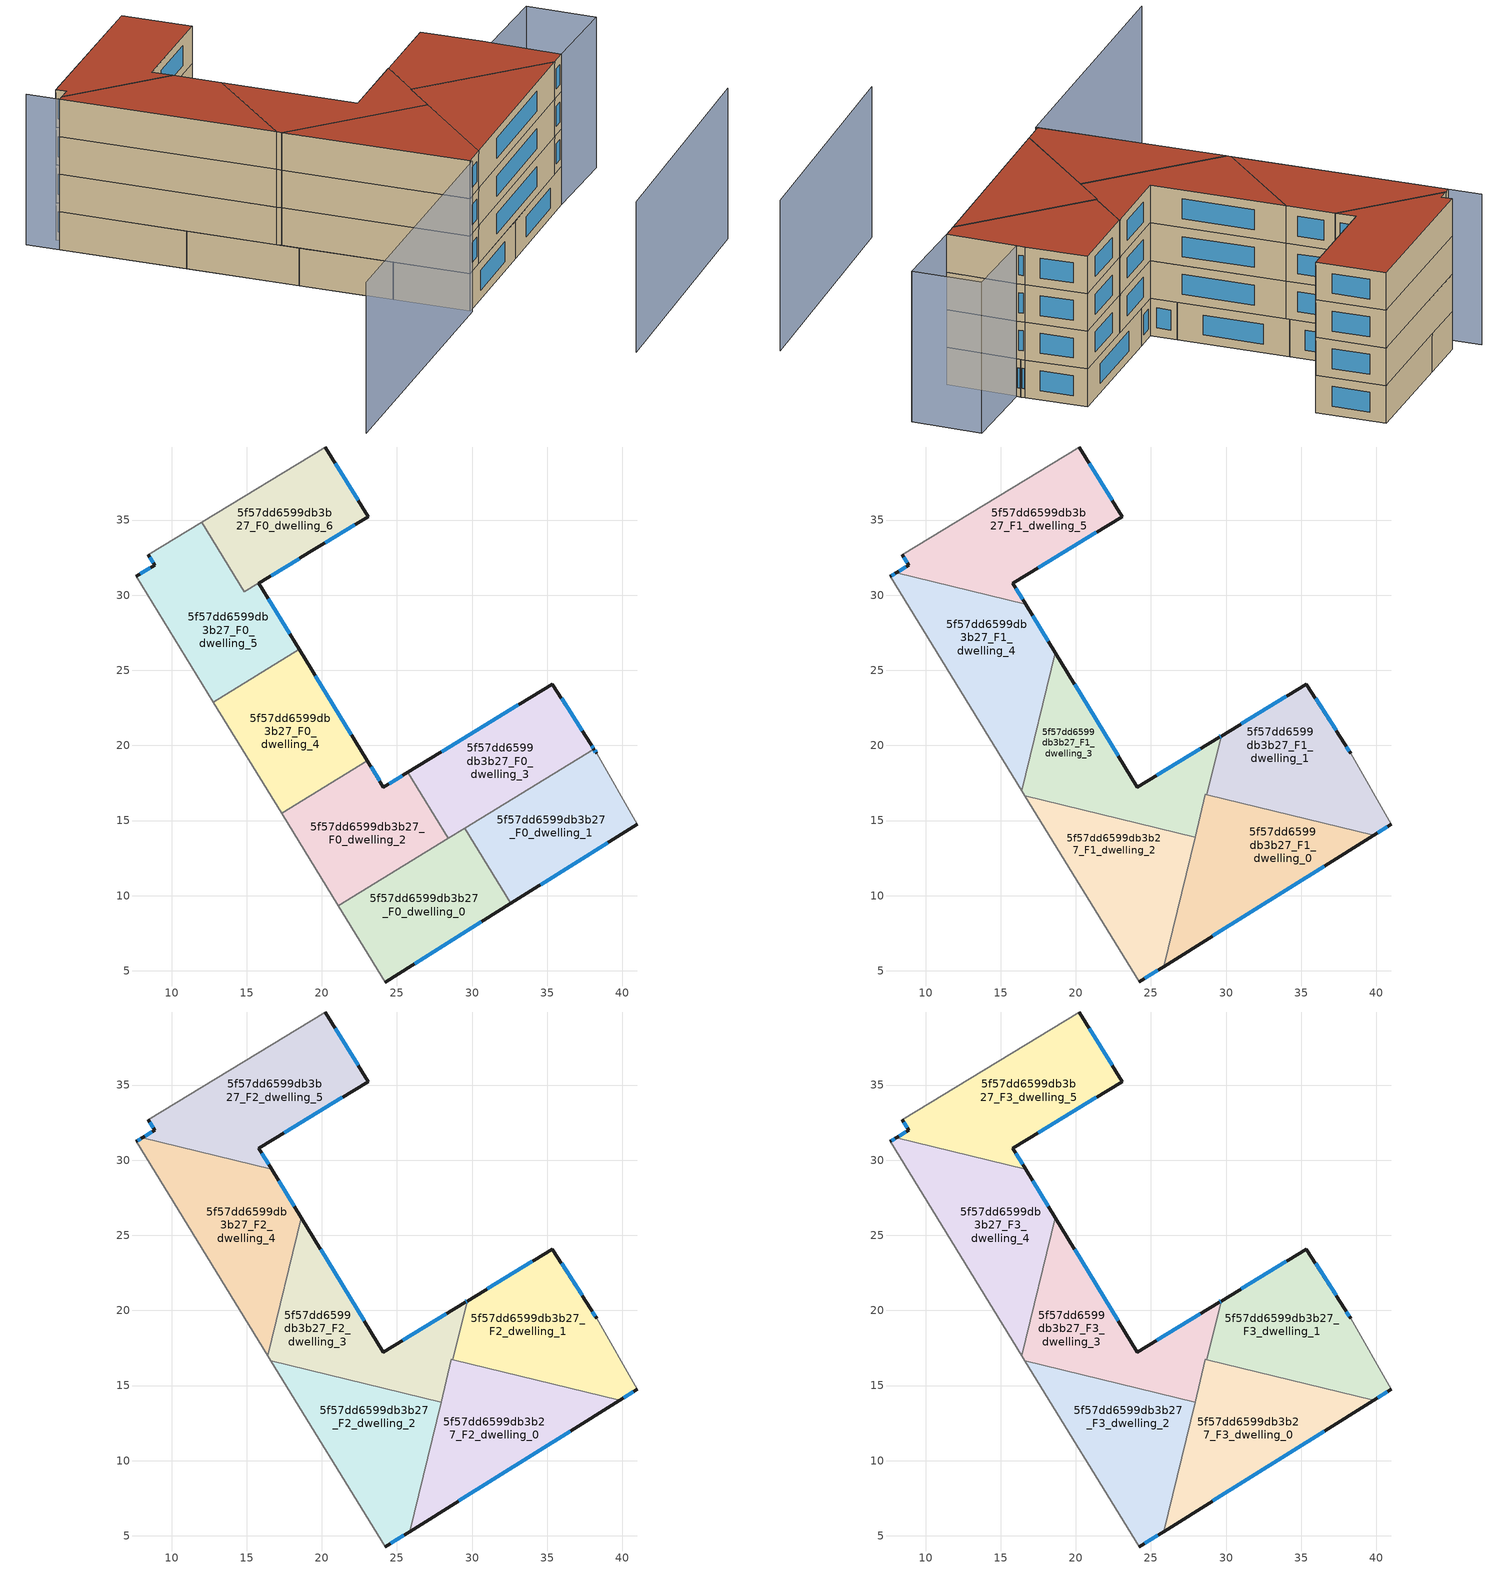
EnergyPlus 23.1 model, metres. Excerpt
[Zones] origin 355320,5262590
5f57dd6599db3b27_F0_dwelling_0
 floor ground (EU_floor_Construction): 29.52,14.48 32.58,9.49 24.21,4.25 21.1,9.32 z0
 wall outside (EU_wall_Construction): 24.21,4.25 32.58,9.49 z0:3
 wall to 5f57dd6599db3b27_F0_dwelling_1 (EU_wall_Construction): 32.58,9.49 29.52,14.48 z0:3
 wall adiabatic (EU_wall_Construction): 21.1,9.32 24.21,4.25 z0:3
 wall to 5f57dd6599db3b27_F0_dwelling_2 (EU_wall_Construction): 28.43,13.81 21.1,9.32 z0:3
 wall to 5f57dd6599db3b27_F0_dwelling_3 (EU_wall_Construction): 29.52,14.48 28.43,13.81 z0:3
 window (EU_Window_Construction): 26.17,5.48 30.62,8.26 z0.7:2.3
5f57dd6599db3b27_F0_dwelling_1
 floor ground (EU_floor_Construction): 38.28,19.48 41,14.75 32.58,9.49 29.52,14.48 38.11,19.76 z0
 wall outside (EU_wall_Construction): 38.28,19.48 38.11,19.76 / 32.58,9.49 41,14.75 z0:3
 wall adiabatic (EU_wall_Construction): 41,14.75 38.28,19.48 z0:3
 wall to 5f57dd6599db3b27_F0_dwelling_3 (EU_wall_Construction): 38.11,19.76 29.52,14.48 z0:3
 window (EU_Window_Construction): 38.24,19.55 38.15,19.69 / 34.56,10.72 39.02,13.52 z0.7:2.3
5f57dd6599db3b27_F0_dwelling_2
 floor ground (EU_floor_Construction): 25.72,18.22 28.43,13.81 21.1,9.32 17.32,15.48 23.03,18.98 24.1,17.23 z0
 wall outside (EU_wall_Construction): 25.72,18.22 24.1,17.23 23.03,18.98 z0:3
 wall to 5f57dd6599db3b27_F0_dwelling_4 (EU_wall_Construction): 23.03,18.98 17.32,15.48 z0:3
 wall to 5f57dd6599db3b27_F0_dwelling_3 (EU_wall_Construction): 28.43,13.81 25.72,18.22 z0:3
 wall adiabatic (EU_wall_Construction): 17.32,15.48 21.1,9.32 z0:3
 window (EU_Window_Construction): 23.85,17.64 23.28,18.57 / 25.34,17.99 24.48,17.46 z0.7:2.3
5f57dd6599db3b27_F0_dwelling_3
 floor ground (EU_floor_Construction): 35.35,24.08 37.93,20.05 38.11,19.76 28.43,13.81 25.72,18.22 z0
 wall outside (EU_wall_Construction): 38.11,19.76 37.93,20.05 35.35,24.08 25.72,18.22 z0:3
 window (EU_Window_Construction): 33.09,22.7 27.98,19.6 / 37.32,20.99 35.95,23.13 / 38.07,19.83 37.97,19.98 z0.7:2.3
5f57dd6599db3b27_F0_dwelling_4
 floor ground (EU_floor_Construction): 18.49,26.39 23.03,18.98 17.32,15.48 12.77,22.88 z0
 wall outside (EU_wall_Construction): 23.03,18.98 18.49,26.39 z0:3
 wall to 5f57dd6599db3b27_F0_dwelling_5 (EU_wall_Construction): 18.49,26.39 12.77,22.88 z0:3
 wall adiabatic (EU_wall_Construction): 12.77,22.88 17.32,15.48 z0:3
 window (EU_Window_Construction): 21.96,20.72 19.55,24.65 z0.7:2.3
5f57dd6599db3b27_F0_dwelling_5
 floor ground (EU_floor_Construction): 19.34,32.95 15.79,30.79 18.49,26.39 12.77,22.88 7.64,31.25 8.87,32 8.44,32.7 11.99,34.86 14.84,30.22 z0
 wall outside (EU_wall_Construction): 8.44,32.7 8.87,32 7.64,31.25 / 18.49,26.39 15.79,30.79 19.33,32.95 z0:3
 wall adiabatic (EU_wall_Construction): 7.64,31.25 12.77,22.88 / 11.99,34.86 8.44,32.7 z0:3
 wall to 5f57dd6599db3b27_F0_dwelling_6 (EU_wall_Construction): 19.34,32.95 14.84,30.22 11.99,34.86 z0:3
 window (EU_Window_Construction): 8.58,31.82 7.92,31.42 / 8.54,32.53 8.77,32.16 / 16.62,31.3 18.5,32.44 / 17.85,27.43 16.43,29.76 z0.7:2.3
5f57dd6599db3b27_F0_dwelling_6
 floor ground (EU_floor_Construction): 20.23,39.87 23.08,35.22 14.84,30.22 11.99,34.86 z0
 wall outside (EU_wall_Construction): 19.34,32.95 23.08,35.22 20.23,39.87 z0:3
 wall adiabatic (EU_wall_Construction): 20.23,39.87 11.99,34.86 z0:3
 window (EU_Window_Construction): 22.41,36.31 20.9,38.78 / 20.21,33.49 22.2,34.69 z0.7:2.3
5f57dd6599db3b27_F1_dwelling_0
 floor to 5f57dd6599db3b27_F0_dwelling_1 (EU_floor_Construction): 39.82,14.02 32.58,9.49 29.52,14.48 31.9,15.94 z3
 floor to 5f57dd6599db3b27_F0_dwelling_0 (EU_floor_Construction): 29.52,14.48 32.58,9.49 25.84,5.27 27.82,13.44 z3
 floor to 5f57dd6599db3b27_F0_dwelling_2 (EU_floor_Construction): 28.06,14.41 28.43,13.81 27.82,13.44 z3
 floor to 5f57dd6599db3b27_F0_dwelling_3 (EU_floor_Construction): 31.9,15.94 28.43,13.81 28.06,14.41 28.62,16.74 28.72,16.71 z3
 wall outside (EU_wall_Construction): 25.84,5.27 39.82,14.02 z3:6
 wall to 5f57dd6599db3b27_F1_dwelling_2 (EU_wall_Construction): 27.93,13.88 25.84,5.27 z3:6
 wall to 5f57dd6599db3b27_F1_dwelling_1 (EU_wall_Construction): 39.82,14.02 28.72,16.71 z3:6
 wall to 5f57dd6599db3b27_F1_dwelling_3 (EU_wall_Construction): 28.72,16.71 28.62,16.74 27.93,13.88 z3:6
 window (EU_Window_Construction): 29.12,7.32 36.54,11.96 z3.7:5.3
5f57dd6599db3b27_F1_dwelling_1
 floor to 5f57dd6599db3b27_F0_dwelling_3 (EU_floor_Construction): 35.35,24.08 37.93,20.05 38.11,19.76 31.9,15.94 28.72,16.71 29.67,20.62 z3
 floor to 5f57dd6599db3b27_F0_dwelling_1 (EU_floor_Construction): 38.28,19.48 41,14.76 39.82,14.02 31.9,15.94 38.11,19.76 z3
 wall outside (EU_wall_Construction): 38.28,19.48 37.93,20.05 35.35,24.08 29.67,20.62 / 39.82,14.02 41,14.76 z3:6
 wall to 5f57dd6599db3b27_F1_dwelling_3 (EU_wall_Construction): 29.67,20.62 28.72,16.71 z3:6
 wall adiabatic (EU_wall_Construction): 41,14.76 38.28,19.48 z3:6
 window (EU_Window_Construction): 34.01,23.27 31,21.44 / 37.32,20.99 35.95,23.13 / 38.2,19.62 38.01,19.91 / 40.1,14.19 40.72,14.58 z3.7:5.3
5f57dd6599db3b27_F1_dwelling_2
 floor to 5f57dd6599db3b27_F0_dwelling_2 (EU_floor_Construction): 27.93,13.88 27.82,13.44 21.1,9.32 17.32,15.48 18.46,16.18 z3
 floor to 5f57dd6599db3b27_F0_dwelling_0 (EU_floor_Construction): 27.82,13.44 25.84,5.27 24.21,4.25 21.1,9.32 z3
 floor to 5f57dd6599db3b27_F0_dwelling_4 (EU_floor_Construction): 18.46,16.18 17.32,15.48 16.61,16.63 z3
 wall outside (EU_wall_Construction): 24.21,4.25 25.84,5.27 z3:6
 wall adiabatic (EU_wall_Construction): 16.61,16.63 24.21,4.25 z3:6
 wall to 5f57dd6599db3b27_F1_dwelling_3 (EU_wall_Construction): 27.93,13.88 16.61,16.63 z3:6
 window (EU_Window_Construction): 24.59,4.49 25.46,5.03 z3.7:5.3
5f57dd6599db3b27_F1_dwelling_3
 floor to 5f57dd6599db3b27_F0_dwelling_3 (EU_floor_Construction): 29.67,20.62 28.72,16.71 28.62,16.74 28.06,14.41 25.72,18.22 z3
 floor to 5f57dd6599db3b27_F0_dwelling_2 (EU_floor_Construction): 25.72,18.22 28.06,14.41 27.93,13.88 18.46,16.18 23.03,18.98 24.1,17.23 z3
 floor to 5f57dd6599db3b27_F0_dwelling_4 (EU_floor_Construction): 18.63,26.16 23.03,18.98 18.46,16.18 16.61,16.63 16.4,16.98 z3
 wall outside (EU_wall_Construction): 29.67,20.62 29.55,20.55 24.1,17.23 18.63,26.16 z3:6
 wall adiabatic (EU_wall_Construction): 16.4,16.98 16.61,16.63 z3:6
 wall to 5f57dd6599db3b27_F1_dwelling_4 (EU_wall_Construction): 18.63,26.16 16.4,16.98 z3:6
 window (EU_Window_Construction): 22.82,19.33 19.91,24.07 / 28.27,19.77 25.38,18.01 / 29.64,20.61 29.58,20.57 z3.7:5.3
5f57dd6599db3b27_F1_dwelling_4
 floor to 5f57dd6599db3b27_F0_dwelling_4 (EU_floor_Construction): 18.49,26.39 18.63,26.16 16.4,16.98 12.77,22.89 z3
 floor to 5f57dd6599db3b27_F0_dwelling_5 (EU_floor_Construction): 16.65,29.4 18.49,26.39 12.77,22.89 7.64,31.25 8.03,31.49 z3
 wall outside (EU_wall_Construction): 8.03,31.49 7.64,31.25 / 18.63,26.16 16.65,29.4 z3:6
 wall adiabatic (EU_wall_Construction): 7.64,31.25 16.4,16.98 z3:6
 wall to 5f57dd6599db3b27_F1_dwelling_5 (EU_wall_Construction): 16.65,29.4 8.03,31.49 z3:6
 window (EU_Window_Construction): 7.94,31.43 7.73,31.31 / 18.16,26.92 17.11,28.64 z3.7:5.3
5f57dd6599db3b27_F1_dwelling_5
 floor to 5f57dd6599db3b27_F0_dwelling_5 (EU_floor_Construction): 18.8,32.62 15.79,30.79 16.65,29.4 8.03,31.49 8.87,32 8.44,32.7 11.99,34.85 14.84,30.22 z3
 floor to 5f57dd6599db3b27_F0_dwelling_6 (EU_floor_Construction): 20.23,39.87 23.08,35.23 14.84,30.22 11.99,34.85 z3
 wall outside (EU_wall_Construction): 16.65,29.4 15.79,30.79 23.08,35.23 20.23,39.87 / 8.44,32.7 8.87,32 8.03,31.49 z3:6
 wall adiabatic (EU_wall_Construction): 20.23,39.87 8.44,32.7 z3:6
 window (EU_Window_Construction): 17.5,31.83 21.37,34.18 / 16.45,29.72 15.99,30.46 / 8.67,31.88 8.23,31.61 / 8.54,32.53 8.77,32.16 / 22.41,36.32 20.9,38.78 z3.7:5.3
5f57dd6599db3b27_F2_dwelling_0
 floor to 5f57dd6599db3b27_F1_dwelling_0 (EU_floor_Construction): 39.82,14.02 25.84,5.27 28.62,16.74 z6
 wall outside (EU_wall_Construction): 25.84,5.27 39.82,14.02 z6:9
 wall to 5f57dd6599db3b27_F2_dwelling_2 (EU_wall_Construction): 27.93,13.88 25.84,5.27 z6:9
 wall to 5f57dd6599db3b27_F2_dwelling_1 (EU_wall_Construction): 39.82,14.02 28.72,16.71 z6:9
 wall to 5f57dd6599db3b27_F2_dwelling_3 (EU_wall_Construction): 28.72,16.71 28.62,16.74 27.93,13.88 z6:9
 window (EU_Window_Construction): 29.12,7.32 36.54,11.96 z6.7:8.3
5f57dd6599db3b27_F2_dwelling_1
 floor to 5f57dd6599db3b27_F1_dwelling_1 (EU_floor_Construction): 37.93,20.05 38.28,19.48 41,14.76 39.82,14.02 28.72,16.71 29.67,20.62 35.35,24.08 z6
 wall outside (EU_wall_Construction): 38.28,19.48 37.93,20.05 35.35,24.08 29.67,20.62 / 39.82,14.02 41,14.76 z6:9
 wall to 5f57dd6599db3b27_F2_dwelling_3 (EU_wall_Construction): 29.67,20.62 28.72,16.71 z6:9
 wall adiabatic (EU_wall_Construction): 41,14.76 38.28,19.48 z6:9
 window (EU_Window_Construction): 34.01,23.27 31,21.44 / 37.32,20.99 35.95,23.13 / 38.2,19.62 38.01,19.91 / 40.1,14.19 40.72,14.58 z6.7:8.3
5f57dd6599db3b27_F2_dwelling_2
 floor to 5f57dd6599db3b27_F1_dwelling_2 (EU_floor_Construction): 27.93,13.88 25.84,5.27 24.21,4.25 16.61,16.63 z6
 wall outside (EU_wall_Construction): 24.21,4.25 25.84,5.27 z6:9
 wall adiabatic (EU_wall_Construction): 16.61,16.63 24.21,4.25 z6:9
 wall to 5f57dd6599db3b27_F2_dwelling_3 (EU_wall_Construction): 27.93,13.88 16.61,16.63 z6:9
 window (EU_Window_Construction): 24.59,4.49 25.46,5.03 z6.7:8.3
5f57dd6599db3b27_F2_dwelling_3
 floor to 5f57dd6599db3b27_F1_dwelling_3 (EU_floor_Construction): 29.67,20.62 28.72,16.71 28.62,16.74 27.93,13.88 16.61,16.63 16.4,16.98 18.63,26.16 24.1,17.23 29.55,20.55 z6
 wall outside (EU_wall_Construction): 29.67,20.62 29.55,20.55 24.1,17.23 18.63,26.16 z6:9
 wall adiabatic (EU_wall_Construction): 16.4,16.98 16.61,16.63 z6:9
 wall to 5f57dd6599db3b27_F2_dwelling_4 (EU_wall_Construction): 18.63,26.16 16.4,16.98 z6:9
 window (EU_Window_Construction): 22.82,19.33 19.91,24.07 / 28.27,19.77 25.38,18.01 / 29.64,20.61 29.58,20.57 z6.7:8.3
5f57dd6599db3b27_F2_dwelling_4
 floor to 5f57dd6599db3b27_F1_dwelling_4 (EU_floor_Construction): 16.65,29.4 18.63,26.16 16.4,16.98 7.64,31.25 8.03,31.49 z6
 wall outside (EU_wall_Construction): 8.03,31.49 7.64,31.25 / 18.63,26.16 16.65,29.4 z6:9
 wall adiabatic (EU_wall_Construction): 7.64,31.25 16.4,16.98 z6:9
 wall to 5f57dd6599db3b27_F2_dwelling_5 (EU_wall_Construction): 16.65,29.4 8.03,31.49 z6:9
 window (EU_Window_Construction): 7.94,31.43 7.73,31.31 / 18.16,26.92 17.11,28.64 z6.7:8.3
5f57dd6599db3b27_F2_dwelling_5
 floor to 5f57dd6599db3b27_F1_dwelling_5 (EU_floor_Construction): 20.23,39.87 23.08,35.23 15.79,30.79 16.65,29.4 8.03,31.49 8.87,32 8.44,32.7 z6
 wall outside (EU_wall_Construction): 16.65,29.4 15.79,30.79 23.08,35.23 20.23,39.87 / 8.44,32.7 8.87,32 8.03,31.49 z6:9
 wall adiabatic (EU_wall_Construction): 20.23,39.87 8.44,32.7 z6:9
 window (EU_Window_Construction): 17.5,31.83 21.37,34.18 / 16.45,29.72 15.99,30.46 / 8.67,31.88 8.23,31.61 / 8.54,32.53 8.77,32.16 / 22.41,36.32 20.9,38.78 z6.7:8.3
5f57dd6599db3b27_F3_dwelling_0
 floor to 5f57dd6599db3b27_F2_dwelling_0 (EU_floor_Construction): 39.82,14.02 25.84,5.27 28.62,16.74 z9
 wall outside (EU_wall_Construction): 25.84,5.27 39.82,14.02 z9:12
 wall to 5f57dd6599db3b27_F3_dwelling_2 (EU_wall_Construction): 27.93,13.88 25.84,5.27 z9:12
 wall to 5f57dd6599db3b27_F3_dwelling_1 (EU_wall_Construction): 39.82,14.02 28.72,16.71 z9:12
 wall to 5f57dd6599db3b27_F3_dwelling_3 (EU_wall_Construction): 28.72,16.71 28.62,16.74 27.93,13.88 z9:12
 window (EU_Window_Construction): 29.12,7.32 36.54,11.96 z9.7:11.3
 roof outside (EU_roof_Construction): 39.82,14.02 28.62,16.74 25.84,5.27 z12
5f57dd6599db3b27_F3_dwelling_1
 floor to 5f57dd6599db3b27_F2_dwelling_1 (EU_floor_Construction): 37.93,20.05 38.28,19.48 41,14.76 39.82,14.02 28.72,16.71 29.67,20.62 35.35,24.08 z9
 wall outside (EU_wall_Construction): 38.28,19.48 37.93,20.05 35.35,24.08 29.67,20.62 / 39.82,14.02 41,14.76 z9:12
 wall to 5f57dd6599db3b27_F3_dwelling_3 (EU_wall_Construction): 29.67,20.62 28.72,16.71 z9:12
 wall adiabatic (EU_wall_Construction): 41,14.76 38.28,19.48 z9:12
 window (EU_Window_Construction): 34.01,23.27 31,21.44 / 37.32,20.99 35.95,23.13 / 38.2,19.62 38.01,19.91 / 40.1,14.19 40.72,14.58 z9.7:11.3
 roof outside (EU_roof_Construction): 41,14.76 38.28,19.48 37.93,20.05 35.35,24.08 29.67,20.62 28.72,16.71 39.82,14.02 z12
5f57dd6599db3b27_F3_dwelling_2
 floor to 5f57dd6599db3b27_F2_dwelling_2 (EU_floor_Construction): 27.93,13.88 25.84,5.27 24.21,4.25 16.61,16.63 z9
 wall outside (EU_wall_Construction): 24.21,4.25 25.84,5.27 z9:12
 wall adiabatic (EU_wall_Construction): 16.61,16.63 24.21,4.25 z9:12
 wall to 5f57dd6599db3b27_F3_dwelling_3 (EU_wall_Construction): 27.93,13.88 16.61,16.63 z9:12
 window (EU_Window_Construction): 24.59,4.49 25.46,5.03 z9.7:11.3
 roof outside (EU_roof_Construction): 25.84,5.27 27.93,13.88 16.61,16.63 24.21,4.25 z12
5f57dd6599db3b27_F3_dwelling_3
 floor to 5f57dd6599db3b27_F2_dwelling_3 (EU_floor_Construction): 29.67,20.62 28.72,16.71 28.62,16.74 27.93,13.88 16.61,16.63 16.4,16.98 18.63,26.16 24.1,17.23 29.55,20.55 z9
 wall outside (EU_wall_Construction): 29.67,20.62 29.55,20.55 24.1,17.23 18.63,26.16 z9:12
 wall adiabatic (EU_wall_Construction): 16.4,16.98 16.61,16.63 z9:12
 wall to 5f57dd6599db3b27_F3_dwelling_4 (EU_wall_Construction): 18.63,26.16 16.4,16.98 z9:12
 window (EU_Window_Construction): 22.82,19.33 19.91,24.07 / 28.27,19.77 25.38,18.01 / 29.64,20.61 29.58,20.57 z9.7:11.3
 roof outside (EU_roof_Construction): 27.93,13.88 28.62,16.74 28.72,16.71 29.67,20.62 29.55,20.55 24.1,17.23 18.63,26.16 16.4,16.98 16.61,16.63 z12
5f57dd6599db3b27_F3_dwelling_4
 floor to 5f57dd6599db3b27_F2_dwelling_4 (EU_floor_Construction): 16.65,29.4 18.63,26.16 16.4,16.98 7.64,31.25 8.03,31.49 z9
 wall outside (EU_wall_Construction): 8.03,31.49 7.64,31.25 / 18.63,26.16 16.65,29.4 z9:12
 wall adiabatic (EU_wall_Construction): 7.64,31.25 16.4,16.98 z9:12
 wall to 5f57dd6599db3b27_F3_dwelling_5 (EU_wall_Construction): 16.65,29.4 8.03,31.49 z9:12
 window (EU_Window_Construction): 7.94,31.43 7.73,31.31 / 18.16,26.92 17.11,28.64 z9.7:11.3
 roof outside (EU_roof_Construction): 16.4,16.98 18.63,26.16 16.65,29.4 8.03,31.49 7.64,31.25 z12
5f57dd6599db3b27_F3_dwelling_5
 floor to 5f57dd6599db3b27_F2_dwelling_5 (EU_floor_Construction): 20.23,39.87 23.08,35.23 15.79,30.79 16.65,29.4 8.03,31.49 8.87,32 8.44,32.7 z9
 wall outside (EU_wall_Construction): 16.65,29.4 15.79,30.79 23.08,35.23 20.23,39.87 / 8.44,32.7 8.87,32 8.03,31.49 z9:12
 wall adiabatic (EU_wall_Construction): 20.23,39.87 8.44,32.7 z9:12
 window (EU_Window_Construction): 17.5,31.83 21.37,34.18 / 16.45,29.72 15.99,30.46 / 8.67,31.88 8.23,31.61 / 8.54,32.53 8.77,32.16 / 22.41,36.32 20.9,38.78 z9.7:11.3
 roof outside (EU_roof_Construction): 23.08,35.23 20.23,39.87 8.44,32.7 8.87,32 8.03,31.49 16.65,29.4 15.79,30.79 z12
shading: 29.2,-8.8 46.75,2.57 / 6.29,33.44 24.3,4.11 / 24.3,4.11 5.07,-7.7 / 38.28,19.48 44.25,22.92 / 44.25,22.92 46.97,18.19 / 46.97,18.19 41,14.76 / 41,14.76 38.28,19.48 z0:12
[Building]
EU S2 Campaign: North Axis=0; Terrain=City; Solar Distribution=FullExterior
[Site:Location]
Budapest.Ferenc.Liszt.Intl.AP: Latitude=47.437; Longitude=19.256; Time Zone=1; Elevation=185
[SizingPeriod:WeatherFileDays]
AnnualSizingPeriod: Begin Month=1; Begin Day of Month=1; End Month=12; End Day of Month=31; Day of Week for Start Day=Monday; Use Weather File Daylight Saving Period=No; Use Weather File Rain and Snow Indicators=No
[MATERIAL]
EU_InternalMass_Material: Roughness=MediumRough; Thickness=0.1; Conductivity=1; Density=1800; Specific Heat=900; Thermal Absorptance=0.9; Solar Absorptance=0.7; Visible Absorptance=0.7
[MATERIAL:NOMASS] Roughness=MediumRough; Thermal Absorptance=0.9; Solar Absorptance=0.7; Visible Absorptance=0.7
Name | Thermal Resistance
EU_wall_NoMass | 0.832559
EU_roof_NoMass | 1.39638
EU_floor_NoMass | 0.872794
[WINDOWMATERIAL:SIMPLEGLAZINGSYSTEM]
EU_Window_SimpleGlazing: UFactor=2.79869; Solar Heat Gain Coefficient=0.75; Visible Transmittance=0.75
[CONSTRUCTION]
EU_wall_Construction: EU_wall_NoMass
EU_roof_Construction: EU_roof_NoMass
EU_floor_Construction: EU_floor_NoMass
EU_Window_Construction: EU_Window_SimpleGlazing
EU_InternalMass_Construction: EU_InternalMass_Material
[ZONE] Type=1; Multiplier=1; Ceiling Height=autocalculate; Floor Area=autocalculate; Part of Total Floor Area=Yes
Name | Volume
5f57dd6599db3b27_F0_dwelling_0 | 174.807
5f57dd6599db3b27_F1_dwelling_0; 5f57dd6599db3b27_F2_dwelling_0; 5f57dd6599db3b27_F3_dwelling_0 | 203.94
5f57dd6599db3b27_F0_dwelling_1 | 174.81
5f57dd6599db3b27_F1_dwelling_1; 5f57dd6599db3b27_F2_dwelling_1; 5f57dd6599db3b27_F3_dwelling_1 | 202.742
5f57dd6599db3b27_F0_dwelling_2 | 174.811
5f57dd6599db3b27_F1_dwelling_2; 5f57dd6599db3b27_F2_dwelling_2; 5f57dd6599db3b27_F3_dwelling_2 | 196.823
5f57dd6599db3b27_F0_dwelling_3 | 174.814
5f57dd6599db3b27_F1_dwelling_3; 5f57dd6599db3b27_F2_dwelling_3; 5f57dd6599db3b27_F3_dwelling_3 | 197.997
5f57dd6599db3b27_F0_dwelling_4 | 174.806
5f57dd6599db3b27_F1_dwelling_4; 5f57dd6599db3b27_F2_dwelling_4; 5f57dd6599db3b27_F3_dwelling_4 | 211.075
5f57dd6599db3b27_F0_dwelling_5 | 192.077
5f57dd6599db3b27_F1_dwelling_5; 5f57dd6599db3b27_F2_dwelling_5; 5f57dd6599db3b27_F3_dwelling_5 | 211.018
5f57dd6599db3b27_F0_dwelling_6 | 157.492
[INTERNALMASS] Construction=EU_InternalMass_Construction
Name | Zone or ZoneList | Surface Area
5f57dd6599db3b27_F0_dwelling_0_EU_InternalMass | 5f57dd6599db3b27_F0_dwelling_0 | 58.2673
5f57dd6599db3b27_F0_dwelling_1_EU_InternalMass | 5f57dd6599db3b27_F0_dwelling_1 | 58.2716
5f57dd6599db3b27_F0_dwelling_2_EU_InternalMass | 5f57dd6599db3b27_F0_dwelling_2 | 58.2701
5f57dd6599db3b27_F0_dwelling_3_EU_InternalMass | 5f57dd6599db3b27_F0_dwelling_3 | 58.272
5f57dd6599db3b27_F0_dwelling_4_EU_InternalMass | 5f57dd6599db3b27_F0_dwelling_4 | 58.2686
5f57dd6599db3b27_F0_dwelling_5_EU_InternalMass | 5f57dd6599db3b27_F0_dwelling_5 | 64.0377
5f57dd6599db3b27_F0_dwelling_6_EU_InternalMass | 5f57dd6599db3b27_F0_dwelling_6 | 52.4951
5f57dd6599db3b27_F1_dwelling_0_EU_InternalMass | 5f57dd6599db3b27_F1_dwelling_0 | 67.9781
5f57dd6599db3b27_F1_dwelling_1_EU_InternalMass | 5f57dd6599db3b27_F1_dwelling_1 | 67.5839
5f57dd6599db3b27_F1_dwelling_2_EU_InternalMass | 5f57dd6599db3b27_F1_dwelling_2 | 65.6079
5f57dd6599db3b27_F1_dwelling_3_EU_InternalMass | 5f57dd6599db3b27_F1_dwelling_3 | 66.0021
5f57dd6599db3b27_F1_dwelling_4_EU_InternalMass | 5f57dd6599db3b27_F1_dwelling_4 | 70.3578
5f57dd6599db3b27_F1_dwelling_5_EU_InternalMass | 5f57dd6599db3b27_F1_dwelling_5 | 70.3568
5f57dd6599db3b27_F2_dwelling_0_EU_InternalMass | 5f57dd6599db3b27_F2_dwelling_0 | 67.9781
5f57dd6599db3b27_F2_dwelling_1_EU_InternalMass | 5f57dd6599db3b27_F2_dwelling_1 | 67.5839
5f57dd6599db3b27_F2_dwelling_2_EU_InternalMass | 5f57dd6599db3b27_F2_dwelling_2 | 65.6079
5f57dd6599db3b27_F2_dwelling_3_EU_InternalMass | 5f57dd6599db3b27_F2_dwelling_3 | 66.0021
5f57dd6599db3b27_F2_dwelling_4_EU_InternalMass | 5f57dd6599db3b27_F2_dwelling_4 | 70.3578
5f57dd6599db3b27_F2_dwelling_5_EU_InternalMass | 5f57dd6599db3b27_F2_dwelling_5 | 70.3568
5f57dd6599db3b27_F3_dwelling_0_EU_InternalMass | 5f57dd6599db3b27_F3_dwelling_0 | 67.9781
5f57dd6599db3b27_F3_dwelling_1_EU_InternalMass | 5f57dd6599db3b27_F3_dwelling_1 | 67.5839
5f57dd6599db3b27_F3_dwelling_2_EU_InternalMass | 5f57dd6599db3b27_F3_dwelling_2 | 65.6079
5f57dd6599db3b27_F3_dwelling_3_EU_InternalMass | 5f57dd6599db3b27_F3_dwelling_3 | 66.0021
5f57dd6599db3b27_F3_dwelling_4_EU_InternalMass | 5f57dd6599db3b27_F3_dwelling_4 | 70.3578
5f57dd6599db3b27_F3_dwelling_5_EU_InternalMass | 5f57dd6599db3b27_F3_dwelling_5 | 70.3568
[OTHEREQUIPMENT] Fuel Type=Electricity; Design Level Calculation Method=Watts/Area; Power per Zone Floor Area=1; Fraction Latent=0; Fraction Radiant=0; Fraction Lost=0; Carbon Dioxide Generation Rate=0; EndUse Subcategory=EU_Step8_InternalGains
Name | Zone or ZoneList or Space or SpaceList | Schedule
EU_Step8_InternalGain_5f57dd6599db3b27_F0_dwelling_0_f000 | 5f57dd6599db3b27_F0_dwelling_0 | EU_Step8_GainSchedule_5f57dd6599db3b27_F0_dwelling_0_f000
EU_Step8_InternalGain_5f57dd6599db3b27_F0_dwelling_1_f000 | 5f57dd6599db3b27_F0_dwelling_1 | EU_Step8_GainSchedule_5f57dd6599db3b27_F0_dwelling_1_f000
EU_Step8_InternalGain_5f57dd6599db3b27_F0_dwelling_2_f000 | 5f57dd6599db3b27_F0_dwelling_2 | EU_Step8_GainSchedule_5f57dd6599db3b27_F0_dwelling_2_f000
EU_Step8_InternalGain_5f57dd6599db3b27_F0_dwelling_3_f000 | 5f57dd6599db3b27_F0_dwelling_3 | EU_Step8_GainSchedule_5f57dd6599db3b27_F0_dwelling_3_f000
EU_Step8_InternalGain_5f57dd6599db3b27_F0_dwelling_4_f000 | 5f57dd6599db3b27_F0_dwelling_4 | EU_Step8_GainSchedule_5f57dd6599db3b27_F0_dwelling_4_f000
EU_Step8_InternalGain_5f57dd6599db3b27_F0_dwelling_5_f000 | 5f57dd6599db3b27_F0_dwelling_5 | EU_Step8_GainSchedule_5f57dd6599db3b27_F0_dwelling_5_f000
EU_Step8_InternalGain_5f57dd6599db3b27_F0_dwelling_6_f000 | 5f57dd6599db3b27_F0_dwelling_6 | EU_Step8_GainSchedule_5f57dd6599db3b27_F0_dwelling_6_f000
EU_Step8_InternalGain_5f57dd6599db3b27_F1_dwelling_0_f000 | 5f57dd6599db3b27_F1_dwelling_0 | EU_Step8_GainSchedule_5f57dd6599db3b27_F1_dwelling_0_f000
EU_Step8_InternalGain_5f57dd6599db3b27_F1_dwelling_1_f000 | 5f57dd6599db3b27_F1_dwelling_1 | EU_Step8_GainSchedule_5f57dd6599db3b27_F1_dwelling_1_f000
EU_Step8_InternalGain_5f57dd6599db3b27_F1_dwelling_2_f000 | 5f57dd6599db3b27_F1_dwelling_2 | EU_Step8_GainSchedule_5f57dd6599db3b27_F1_dwelling_2_f000
EU_Step8_InternalGain_5f57dd6599db3b27_F1_dwelling_3_f000 | 5f57dd6599db3b27_F1_dwelling_3 | EU_Step8_GainSchedule_5f57dd6599db3b27_F1_dwelling_3_f000
EU_Step8_InternalGain_5f57dd6599db3b27_F1_dwelling_4_f000 | 5f57dd6599db3b27_F1_dwelling_4 | EU_Step8_GainSchedule_5f57dd6599db3b27_F1_dwelling_4_f000
EU_Step8_InternalGain_5f57dd6599db3b27_F1_dwelling_5_f000 | 5f57dd6599db3b27_F1_dwelling_5 | EU_Step8_GainSchedule_5f57dd6599db3b27_F1_dwelling_5_f000
EU_Step8_InternalGain_5f57dd6599db3b27_F2_dwelling_0_f000 | 5f57dd6599db3b27_F2_dwelling_0 | EU_Step8_GainSchedule_5f57dd6599db3b27_F2_dwelling_0_f000
EU_Step8_InternalGain_5f57dd6599db3b27_F2_dwelling_1_f000 | 5f57dd6599db3b27_F2_dwelling_1 | EU_Step8_GainSchedule_5f57dd6599db3b27_F2_dwelling_1_f000
EU_Step8_InternalGain_5f57dd6599db3b27_F2_dwelling_2_f000 | 5f57dd6599db3b27_F2_dwelling_2 | EU_Step8_GainSchedule_5f57dd6599db3b27_F2_dwelling_2_f000
EU_Step8_InternalGain_5f57dd6599db3b27_F2_dwelling_3_f000 | 5f57dd6599db3b27_F2_dwelling_3 | EU_Step8_GainSchedule_5f57dd6599db3b27_F2_dwelling_3_f000
EU_Step8_InternalGain_5f57dd6599db3b27_F2_dwelling_4_f000 | 5f57dd6599db3b27_F2_dwelling_4 | EU_Step8_GainSchedule_5f57dd6599db3b27_F2_dwelling_4_f000
EU_Step8_InternalGain_5f57dd6599db3b27_F2_dwelling_5_f000 | 5f57dd6599db3b27_F2_dwelling_5 | EU_Step8_GainSchedule_5f57dd6599db3b27_F2_dwelling_5_f000
EU_Step8_InternalGain_5f57dd6599db3b27_F3_dwelling_0_f000 | 5f57dd6599db3b27_F3_dwelling_0 | EU_Step8_GainSchedule_5f57dd6599db3b27_F3_dwelling_0_f000
EU_Step8_InternalGain_5f57dd6599db3b27_F3_dwelling_1_f000 | 5f57dd6599db3b27_F3_dwelling_1 | EU_Step8_GainSchedule_5f57dd6599db3b27_F3_dwelling_1_f000
EU_Step8_InternalGain_5f57dd6599db3b27_F3_dwelling_2_f000 | 5f57dd6599db3b27_F3_dwelling_2 | EU_Step8_GainSchedule_5f57dd6599db3b27_F3_dwelling_2_f000
EU_Step8_InternalGain_5f57dd6599db3b27_F3_dwelling_3_f000 | 5f57dd6599db3b27_F3_dwelling_3 | EU_Step8_GainSchedule_5f57dd6599db3b27_F3_dwelling_3_f000
EU_Step8_InternalGain_5f57dd6599db3b27_F3_dwelling_4_f000 | 5f57dd6599db3b27_F3_dwelling_4 | EU_Step8_GainSchedule_5f57dd6599db3b27_F3_dwelling_4_f000
EU_Step8_InternalGain_5f57dd6599db3b27_F3_dwelling_5_f000 | 5f57dd6599db3b27_F3_dwelling_5 | EU_Step8_GainSchedule_5f57dd6599db3b27_F3_dwelling_5_f000
[ZONEVENTILATION:DESIGNFLOWRATE] Schedule=EU_AlwaysOn; Design Flow Rate Calculation Method=AirChanges/Hour; Air Changes per Hour=0.475469; Ventilation Type=Natural; Fan Pressure Rise=0; Fan Total Efficiency=1; Constant Term Coefficient=1; Temperature Term Coefficient=0; Velocity Term Coefficient=0; Velocity Squared Term Coefficient=0; Minimum Indoor Temperature=-100; Maximum Indoor Temperature=100; Delta Temperature=-100; Minimum Outdoor Temperature=-100; Maximum Outdoor Temperature=100; Maximum Wind Speed=40
Name | Zone or ZoneList or Space or SpaceList
EU_ConstantAir_5f57dd6599db3b27_F0_dwelling_0 | 5f57dd6599db3b27_F0_dwelling_0
EU_ConstantAir_5f57dd6599db3b27_F0_dwelling_1 | 5f57dd6599db3b27_F0_dwelling_1
EU_ConstantAir_5f57dd6599db3b27_F0_dwelling_2 | 5f57dd6599db3b27_F0_dwelling_2
EU_ConstantAir_5f57dd6599db3b27_F0_dwelling_3 | 5f57dd6599db3b27_F0_dwelling_3
EU_ConstantAir_5f57dd6599db3b27_F0_dwelling_4 | 5f57dd6599db3b27_F0_dwelling_4
EU_ConstantAir_5f57dd6599db3b27_F0_dwelling_5 | 5f57dd6599db3b27_F0_dwelling_5
EU_ConstantAir_5f57dd6599db3b27_F0_dwelling_6 | 5f57dd6599db3b27_F0_dwelling_6
EU_ConstantAir_5f57dd6599db3b27_F1_dwelling_0 | 5f57dd6599db3b27_F1_dwelling_0
EU_ConstantAir_5f57dd6599db3b27_F1_dwelling_1 | 5f57dd6599db3b27_F1_dwelling_1
EU_ConstantAir_5f57dd6599db3b27_F1_dwelling_2 | 5f57dd6599db3b27_F1_dwelling_2
EU_ConstantAir_5f57dd6599db3b27_F1_dwelling_3 | 5f57dd6599db3b27_F1_dwelling_3
EU_ConstantAir_5f57dd6599db3b27_F1_dwelling_4 | 5f57dd6599db3b27_F1_dwelling_4
EU_ConstantAir_5f57dd6599db3b27_F1_dwelling_5 | 5f57dd6599db3b27_F1_dwelling_5
EU_ConstantAir_5f57dd6599db3b27_F2_dwelling_0 | 5f57dd6599db3b27_F2_dwelling_0
EU_ConstantAir_5f57dd6599db3b27_F2_dwelling_1 | 5f57dd6599db3b27_F2_dwelling_1
EU_ConstantAir_5f57dd6599db3b27_F2_dwelling_2 | 5f57dd6599db3b27_F2_dwelling_2
EU_ConstantAir_5f57dd6599db3b27_F2_dwelling_3 | 5f57dd6599db3b27_F2_dwelling_3
EU_ConstantAir_5f57dd6599db3b27_F2_dwelling_4 | 5f57dd6599db3b27_F2_dwelling_4
EU_ConstantAir_5f57dd6599db3b27_F2_dwelling_5 | 5f57dd6599db3b27_F2_dwelling_5
EU_ConstantAir_5f57dd6599db3b27_F3_dwelling_0 | 5f57dd6599db3b27_F3_dwelling_0
EU_ConstantAir_5f57dd6599db3b27_F3_dwelling_1 | 5f57dd6599db3b27_F3_dwelling_1
EU_ConstantAir_5f57dd6599db3b27_F3_dwelling_2 | 5f57dd6599db3b27_F3_dwelling_2
EU_ConstantAir_5f57dd6599db3b27_F3_dwelling_3 | 5f57dd6599db3b27_F3_dwelling_3
EU_ConstantAir_5f57dd6599db3b27_F3_dwelling_4 | 5f57dd6599db3b27_F3_dwelling_4
EU_ConstantAir_5f57dd6599db3b27_F3_dwelling_5 | 5f57dd6599db3b27_F3_dwelling_5
[HVACTEMPLATE:THERMOSTAT] Constant Heating Setpoint=20; Constant Cooling Setpoint=50
EU_HeatOnly_5f57dd6599db3b27_F0_dwelling_0; EU_HeatOnly_5f57dd6599db3b27_F0_dwelling_1; EU_HeatOnly_5f57dd6599db3b27_F0_dwelling_2; EU_HeatOnly_5f57dd6599db3b27_F0_dwelling_3; EU_HeatOnly_5f57dd6599db3b27_F0_dwelling_4; EU_HeatOnly_5f57dd6599db3b27_F0_dwelling_5; EU_HeatOnly_5f57dd6599db3b27_F0_dwelling_6; EU_HeatOnly_5f57dd6599db3b27_F1_dwelling_0; EU_HeatOnly_5f57dd6599db3b27_F1_dwelling_1; EU_HeatOnly_5f57dd6599db3b27_F1_dwelling_2; EU_HeatOnly_5f57dd6599db3b27_F1_dwelling_3; EU_HeatOnly_5f57dd6599db3b27_F1_dwelling_4; EU_HeatOnly_5f57dd6599db3b27_F1_dwelling_5; EU_HeatOnly_5f57dd6599db3b27_F2_dwelling_0; EU_HeatOnly_5f57dd6599db3b27_F2_dwelling_1; EU_HeatOnly_5f57dd6599db3b27_F2_dwelling_2; EU_HeatOnly_5f57dd6599db3b27_F2_dwelling_3; EU_HeatOnly_5f57dd6599db3b27_F2_dwelling_4; EU_HeatOnly_5f57dd6599db3b27_F2_dwelling_5; EU_HeatOnly_5f57dd6599db3b27_F3_dwelling_0; EU_HeatOnly_5f57dd6599db3b27_F3_dwelling_1; EU_HeatOnly_5f57dd6599db3b27_F3_dwelling_2; EU_HeatOnly_5f57dd6599db3b27_F3_dwelling_3; EU_HeatOnly_5f57dd6599db3b27_F3_dwelling_4; EU_HeatOnly_5f57dd6599db3b27_F3_dwelling_5
[HVACTEMPLATE:ZONE:IDEALLOADSAIRSYSTEM] System Availability Schedule=EU_AlwaysOn; Maximum Heating Supply Air Temperature=50; Minimum Cooling Supply Air Temperature=13; Maximum Heating Supply Air Humidity Ratio=0.0156; Minimum Cooling Supply Air Humidity Ratio=0.0077; Heating Limit=NoLimit; Cooling Limit=NoLimit; Heating Availability Schedule=EU_AlwaysOn; Cooling Availability Schedule=EU_CoolingOff; Dehumidification Control Type=ConstantSensibleHeatRatio; Cooling Sensible Heat Ratio=0.7; Dehumidification Setpoint=60; Humidification Control Type=None; Humidification Setpoint=30; Outdoor Air Method=None; Outdoor Air Flow Rate per Person=0.00944; Outdoor Air Flow Rate per Zone Floor Area=0; Outdoor Air Flow Rate per Zone=0; Demand Controlled Ventilation Type=None; Outdoor Air Economizer Type=NoEconomizer; Heat Recovery Type=None; Sensible Heat Recovery Effectiveness=0.7; Latent Heat Recovery Effectiveness=0.65
Name | Template Thermostat
5f57dd6599db3b27_F0_dwelling_0 | EU_HeatOnly_5f57dd6599db3b27_F0_dwelling_0
5f57dd6599db3b27_F0_dwelling_1 | EU_HeatOnly_5f57dd6599db3b27_F0_dwelling_1
5f57dd6599db3b27_F0_dwelling_2 | EU_HeatOnly_5f57dd6599db3b27_F0_dwelling_2
5f57dd6599db3b27_F0_dwelling_3 | EU_HeatOnly_5f57dd6599db3b27_F0_dwelling_3
5f57dd6599db3b27_F0_dwelling_4 | EU_HeatOnly_5f57dd6599db3b27_F0_dwelling_4
5f57dd6599db3b27_F0_dwelling_5 | EU_HeatOnly_5f57dd6599db3b27_F0_dwelling_5
5f57dd6599db3b27_F0_dwelling_6 | EU_HeatOnly_5f57dd6599db3b27_F0_dwelling_6
5f57dd6599db3b27_F1_dwelling_0 | EU_HeatOnly_5f57dd6599db3b27_F1_dwelling_0
5f57dd6599db3b27_F1_dwelling_1 | EU_HeatOnly_5f57dd6599db3b27_F1_dwelling_1
5f57dd6599db3b27_F1_dwelling_2 | EU_HeatOnly_5f57dd6599db3b27_F1_dwelling_2
5f57dd6599db3b27_F1_dwelling_3 | EU_HeatOnly_5f57dd6599db3b27_F1_dwelling_3
5f57dd6599db3b27_F1_dwelling_4 | EU_HeatOnly_5f57dd6599db3b27_F1_dwelling_4
5f57dd6599db3b27_F1_dwelling_5 | EU_HeatOnly_5f57dd6599db3b27_F1_dwelling_5
5f57dd6599db3b27_F2_dwelling_0 | EU_HeatOnly_5f57dd6599db3b27_F2_dwelling_0
5f57dd6599db3b27_F2_dwelling_1 | EU_HeatOnly_5f57dd6599db3b27_F2_dwelling_1
5f57dd6599db3b27_F2_dwelling_2 | EU_HeatOnly_5f57dd6599db3b27_F2_dwelling_2
5f57dd6599db3b27_F2_dwelling_3 | EU_HeatOnly_5f57dd6599db3b27_F2_dwelling_3
5f57dd6599db3b27_F2_dwelling_4 | EU_HeatOnly_5f57dd6599db3b27_F2_dwelling_4
5f57dd6599db3b27_F2_dwelling_5 | EU_HeatOnly_5f57dd6599db3b27_F2_dwelling_5
5f57dd6599db3b27_F3_dwelling_0 | EU_HeatOnly_5f57dd6599db3b27_F3_dwelling_0
5f57dd6599db3b27_F3_dwelling_1 | EU_HeatOnly_5f57dd6599db3b27_F3_dwelling_1
5f57dd6599db3b27_F3_dwelling_2 | EU_HeatOnly_5f57dd6599db3b27_F3_dwelling_2
5f57dd6599db3b27_F3_dwelling_3 | EU_HeatOnly_5f57dd6599db3b27_F3_dwelling_3
5f57dd6599db3b27_F3_dwelling_4 | EU_HeatOnly_5f57dd6599db3b27_F3_dwelling_4
5f57dd6599db3b27_F3_dwelling_5 | EU_HeatOnly_5f57dd6599db3b27_F3_dwelling_5
[SIZING:ZONE] Zone Cooling Design Supply Air Temperature Input Method=SupplyAirTemperature; Zone Cooling Design Supply Air Temperature=13; Zone Heating Design Supply Air Temperature Input Method=SupplyAirTemperature; Zone Heating Design Supply Air Temperature=50; Zone Cooling Design Supply Air Humidity Ratio=0.008; Zone Heating Design Supply Air Humidity Ratio=0.008; Cooling Design Air Flow Method=DesignDay; Cooling Design Air Flow Rate=0; Cooling Minimum Air Flow per Zone Floor Area=0.000762; Cooling Minimum Air Flow=0; Cooling Minimum Air Flow Fraction=0.2; Heating Design Air Flow Method=DesignDay; Heating Design Air Flow Rate=0; Heating Maximum Air Flow per Zone Floor Area=0.002032; Heating Maximum Air Flow=0.141576; Heating Maximum Air Flow Fraction=0.3; Account for Dedicated Outdoor Air System=No; Dedicated Outdoor Air System Control Strategy=NeutralSupplyAir; Dedicated Outdoor Air Low Setpoint Temperature for Design=autosize; Dedicated Outdoor Air High Setpoint Temperature for Design=autosize; Zone Load Sizing Method=Sensible Load Only No Latent Load; Zone Latent Cooling Design Supply Air Humidity Ratio Input Method=HumidityRatioDifference; Zone Cooling Design Supply Air Humidity Ratio Difference=0.005; Zone Latent Heating Design Supply Air Humidity Ratio Input Method=HumidityRatioDifference; Zone Humidification Design Supply Air Humidity Ratio Difference=0.005
5f57dd6599db3b27_F0_dwelling_0; 5f57dd6599db3b27_F0_dwelling_1; 5f57dd6599db3b27_F0_dwelling_2; 5f57dd6599db3b27_F0_dwelling_3; 5f57dd6599db3b27_F0_dwelling_4; 5f57dd6599db3b27_F0_dwelling_5; 5f57dd6599db3b27_F0_dwelling_6; 5f57dd6599db3b27_F1_dwelling_0; 5f57dd6599db3b27_F1_dwelling_1; 5f57dd6599db3b27_F1_dwelling_2; 5f57dd6599db3b27_F1_dwelling_3; 5f57dd6599db3b27_F1_dwelling_4; 5f57dd6599db3b27_F1_dwelling_5; 5f57dd6599db3b27_F2_dwelling_0; 5f57dd6599db3b27_F2_dwelling_1; 5f57dd6599db3b27_F2_dwelling_2; 5f57dd6599db3b27_F2_dwelling_3; 5f57dd6599db3b27_F2_dwelling_4; 5f57dd6599db3b27_F2_dwelling_5; 5f57dd6599db3b27_F3_dwelling_0; 5f57dd6599db3b27_F3_dwelling_1; 5f57dd6599db3b27_F3_dwelling_2; 5f57dd6599db3b27_F3_dwelling_3; 5f57dd6599db3b27_F3_dwelling_4; 5f57dd6599db3b27_F3_dwelling_5
[SCHEDULE:CONSTANT]
Name | Hourly Value
EU_AlwaysOn | 1
EU_CoolingOff | 0
[SCHEDULE:FILE] Column Number=1; Rows to Skip at Top=0; Number of Hours of Data=8760; Column Separator=Comma; Interpolate to Timestep=No; Minutes per Item=60; Adjust Schedule for Daylight Savings=Yes
Name | File
EU_Step8_GainSchedule_5f57dd6599db3b27_F0_dwelling_0_f000 | ../../schedules/5f57dd6599db3b27/5f57dd6599db3b27_F0_dwelling_0_f000_gain.csv
EU_Step8_GainSchedule_5f57dd6599db3b27_F0_dwelling_1_f000 | ../../schedules/5f57dd6599db3b27/5f57dd6599db3b27_F0_dwelling_1_f000_gain.csv
EU_Step8_GainSchedule_5f57dd6599db3b27_F0_dwelling_2_f000 | ../../schedules/5f57dd6599db3b27/5f57dd6599db3b27_F0_dwelling_2_f000_gain.csv
EU_Step8_GainSchedule_5f57dd6599db3b27_F0_dwelling_3_f000 | ../../schedules/5f57dd6599db3b27/5f57dd6599db3b27_F0_dwelling_3_f000_gain.csv
EU_Step8_GainSchedule_5f57dd6599db3b27_F0_dwelling_4_f000 | ../../schedules/5f57dd6599db3b27/5f57dd6599db3b27_F0_dwelling_4_f000_gain.csv
EU_Step8_GainSchedule_5f57dd6599db3b27_F0_dwelling_5_f000 | ../../schedules/5f57dd6599db3b27/5f57dd6599db3b27_F0_dwelling_5_f000_gain.csv
EU_Step8_GainSchedule_5f57dd6599db3b27_F0_dwelling_6_f000 | ../../schedules/5f57dd6599db3b27/5f57dd6599db3b27_F0_dwelling_6_f000_gain.csv
EU_Step8_GainSchedule_5f57dd6599db3b27_F1_dwelling_0_f000 | ../../schedules/5f57dd6599db3b27/5f57dd6599db3b27_F1_dwelling_0_f000_gain.csv
EU_Step8_GainSchedule_5f57dd6599db3b27_F1_dwelling_1_f000 | ../../schedules/5f57dd6599db3b27/5f57dd6599db3b27_F1_dwelling_1_f000_gain.csv
EU_Step8_GainSchedule_5f57dd6599db3b27_F1_dwelling_2_f000 | ../../schedules/5f57dd6599db3b27/5f57dd6599db3b27_F1_dwelling_2_f000_gain.csv
EU_Step8_GainSchedule_5f57dd6599db3b27_F1_dwelling_3_f000 | ../../schedules/5f57dd6599db3b27/5f57dd6599db3b27_F1_dwelling_3_f000_gain.csv
EU_Step8_GainSchedule_5f57dd6599db3b27_F1_dwelling_4_f000 | ../../schedules/5f57dd6599db3b27/5f57dd6599db3b27_F1_dwelling_4_f000_gain.csv
EU_Step8_GainSchedule_5f57dd6599db3b27_F1_dwelling_5_f000 | ../../schedules/5f57dd6599db3b27/5f57dd6599db3b27_F1_dwelling_5_f000_gain.csv
EU_Step8_GainSchedule_5f57dd6599db3b27_F2_dwelling_0_f000 | ../../schedules/5f57dd6599db3b27/5f57dd6599db3b27_F2_dwelling_0_f000_gain.csv
EU_Step8_GainSchedule_5f57dd6599db3b27_F2_dwelling_1_f000 | ../../schedules/5f57dd6599db3b27/5f57dd6599db3b27_F2_dwelling_1_f000_gain.csv
EU_Step8_GainSchedule_5f57dd6599db3b27_F2_dwelling_2_f000 | ../../schedules/5f57dd6599db3b27/5f57dd6599db3b27_F2_dwelling_2_f000_gain.csv
EU_Step8_GainSchedule_5f57dd6599db3b27_F2_dwelling_3_f000 | ../../schedules/5f57dd6599db3b27/5f57dd6599db3b27_F2_dwelling_3_f000_gain.csv
EU_Step8_GainSchedule_5f57dd6599db3b27_F2_dwelling_4_f000 | ../../schedules/5f57dd6599db3b27/5f57dd6599db3b27_F2_dwelling_4_f000_gain.csv
EU_Step8_GainSchedule_5f57dd6599db3b27_F2_dwelling_5_f000 | ../../schedules/5f57dd6599db3b27/5f57dd6599db3b27_F2_dwelling_5_f000_gain.csv
EU_Step8_GainSchedule_5f57dd6599db3b27_F3_dwelling_0_f000 | ../../schedules/5f57dd6599db3b27/5f57dd6599db3b27_F3_dwelling_0_f000_gain.csv
EU_Step8_GainSchedule_5f57dd6599db3b27_F3_dwelling_1_f000 | ../../schedules/5f57dd6599db3b27/5f57dd6599db3b27_F3_dwelling_1_f000_gain.csv
EU_Step8_GainSchedule_5f57dd6599db3b27_F3_dwelling_2_f000 | ../../schedules/5f57dd6599db3b27/5f57dd6599db3b27_F3_dwelling_2_f000_gain.csv
EU_Step8_GainSchedule_5f57dd6599db3b27_F3_dwelling_3_f000 | ../../schedules/5f57dd6599db3b27/5f57dd6599db3b27_F3_dwelling_3_f000_gain.csv
EU_Step8_GainSchedule_5f57dd6599db3b27_F3_dwelling_4_f000 | ../../schedules/5f57dd6599db3b27/5f57dd6599db3b27_F3_dwelling_4_f000_gain.csv
EU_Step8_GainSchedule_5f57dd6599db3b27_F3_dwelling_5_f000 | ../../schedules/5f57dd6599db3b27/5f57dd6599db3b27_F3_dwelling_5_f000_gain.csv
